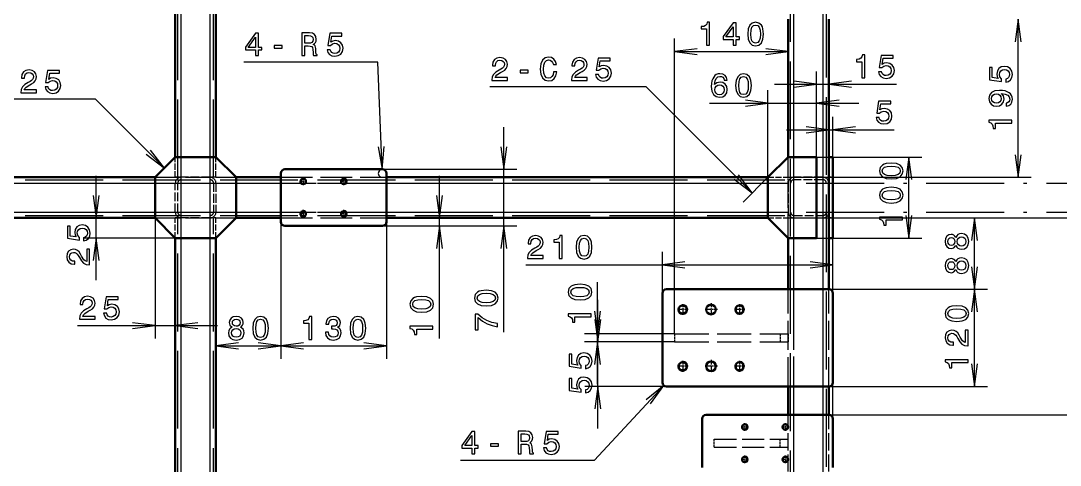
# Model space of a CAD drawing. Extents: x 0 to 1189, y 0 to 841.
# Drawn here: x 630 to 790.1, y 530.1 to 598.6 of the extents above; entities that cross this region are included whole.
import ezdxf

# ---------------------------------------------------------------- set-up
doc = ezdxf.new("R2010")
doc.units = 0
doc.linetypes.add('DASHDOT', pattern=[18.5, 12, -3, 0.5, -3])
doc.linetypes.add('DASHED', pattern=[15, 12, -3])

msp = doc.modelspace()

# ---------------------------------------------------------------- linework, layer by layer
at = {"color": 7, "linetype": 'DASHDOT', "lineweight": 25}
for p, q in [((753.54, 413.09), (753.54, 729.59)), ((749.04, 419.54), (749.04, 723.14)), ((654.67, 562.22), (654.67, 709.22)), ((659.17, 562.22), (659.17, 709.22)), ((654.67, 433.47), (654.67, 580.47)), ((659.17, 433.47), (659.17, 580.47)), ((140.42, 573.59), (803.42, 573.59)), ((140.42, 569.09), (803.42, 569.09))]:
    msp.add_line(p, q, dxfattribs=at)
at = {"color": 7, "linetype": 'DASHED', "lineweight": 25}
for p, q in [((754.04, 439.84), (754.04, 702.84)), ((753.54, 440.34), (753.54, 702.34)), ((753.54, 440.34), (753.54, 702.34)), ((753.54, 440.34), (753.54, 702.34)), ((654.17, 574.47), (654.17, 696.97)), ((654.67, 574.47), (654.67, 696.97)), ((654.67, 574.47), (654.67, 696.97)), ((654.67, 574.47), (654.67, 696.97)), ((659.17, 574.47), (659.17, 696.97)), ((659.17, 574.47), (659.17, 696.97)), ((659.17, 574.47), (659.17, 696.97)), ((659.67, 574.47), (659.67, 696.97)), ((748.54, 445.34), (748.54, 697.34)), ((749.04, 444.84), (749.04, 697.84)), ((749.04, 444.84), (749.04, 697.84)), ((749.04, 444.84), (749.04, 697.84)), ((195.67, 574.09), (748.17, 574.09)), ((195.67, 573.59), (748.17, 573.59)), ((195.67, 573.59), (748.17, 573.59)), ((195.67, 573.59), (748.17, 573.59)), ((195.67, 569.09), (748.17, 569.09)), ((195.67, 569.09), (748.17, 569.09)), ((195.67, 569.09), (748.17, 569.09)), ((195.67, 568.59), (748.17, 568.59)), ((654.17, 445.72), (654.17, 568.22)), ((654.67, 445.72), (654.67, 568.22)), ((654.67, 445.72), (654.67, 568.22)), ((654.67, 445.72), (654.67, 568.22)), ((659.17, 445.72), (659.17, 568.22)), ((659.17, 445.72), (659.17, 568.22)), ((659.17, 445.72), (659.17, 568.22)), ((659.67, 445.72), (659.67, 568.22))]:
    msp.add_line(p, q, dxfattribs=at)
at = {"color": 7, "lineweight": 50}
for p, q in [((653.79, 577.59), (653.79, 641.97)), ((660.04, 577.59), (660.04, 641.97)), ((748.17, 577.59), (748.17, 598.84)), ((754.42, 557.22), (754.42, 598.84)), ((653.79, 577.59), (650.67, 574.47)), ((660.04, 577.59), (653.79, 577.59)), ((663.17, 574.47), (660.04, 577.59)), ((748.17, 577.59), (745.04, 574.47)), ((752.54, 577.59), (748.17, 577.59)), ((752.54, 565.09), (752.54, 577.59)), ((755.04, 577.59), (754.42, 577.59)), ((754.42, 565.09), (754.42, 577.59)), ((755.04, 565.09), (755.04, 577.59)), ((670.04, 575.09), (670.04, 567.59)), ((685.67, 575.72), (670.67, 575.72)), ((686.29, 567.59), (686.29, 575.09)), ((563.79, 574.47), (650.67, 574.47)), ((650.67, 574.47), (650.67, 568.22)), ((663.17, 574.47), (670.04, 574.47)), ((663.17, 568.22), (663.17, 574.47)), ((686.29, 574.47), (745.04, 574.47)), ((745.04, 574.47), (745.04, 568.22)), ((563.79, 568.22), (650.67, 568.22)), ((650.67, 568.22), (653.79, 565.09)), ((663.17, 568.22), (660.04, 565.09)), ((663.17, 568.22), (670.04, 568.22)), ((670.67, 566.97), (685.67, 566.97)), ((686.29, 568.22), (745.04, 568.22)), ((745.04, 568.22), (748.17, 565.09)), ((653.79, 466.6), (653.79, 565.09)), ((653.79, 565.09), (660.04, 565.09)), ((660.04, 467.22), (660.04, 565.09)), ((748.17, 557.22), (748.17, 565.09)), ((748.17, 565.09), (752.54, 565.09)), ((755.04, 565.09), (754.42, 565.09)), ((754.42, 557.22), (729.42, 557.22)), ((728.79, 556.59), (728.79, 542.84)), ((755.04, 542.84), (755.04, 556.59)), ((729.42, 542.22), (754.42, 542.22)), ((748.17, 537.84), (748.17, 542.22)), ((754.42, 537.84), (754.42, 542.22)), ((735.54, 537.84), (754.42, 537.84)), ((734.92, 537.22), (734.92, 529.72)), ((755.04, 529.72), (755.04, 537.22))]:
    msp.add_line(p, q, dxfattribs=at)
at = {"color": 7, "lineweight": 25}
for p, q in [((654.67, 577.59), (654.67, 641.97)), ((659.17, 577.59), (659.17, 641.97)), ((749.04, 577.59), (749.04, 598.84)), ((753.54, 557.22), (753.54, 598.84)), ((783.59, 574.47), (783.59, 598.84)), ((730.67, 550.34), (730.67, 595.85)), ((730.67, 593.85), (748.17, 593.85)), ((684.95, 592.24), (664.35, 592.24)), ((685.64, 575.72), (684.95, 592.24)), ((752.54, 577.59), (752.54, 590.81)), ((726.27, 588.41), (702.24, 588.41)), ((742.63, 572.06), (726.27, 588.41)), ((745.04, 574.47), (745.04, 587.91)), ((746.04, 588.81), (764.85, 588.81)), ((752.54, 577.59), (752.54, 587.91)), ((641.49, 586.51), (617.46, 586.51)), ((652.1, 575.9), (641.49, 586.51)), ((736.04, 585.91), (759.04, 585.91)), ((755.04, 537.22), (755.04, 583.79)), ((704.38, 550.61), (704.38, 582.22)), ((747.92, 581.79), (764.47, 581.79)), ((752.54, 577.59), (768.75, 577.59)), ((766.75, 565.09), (766.75, 577.59)), ((641.58, 558.59), (641.58, 574.72)), ((685.67, 575.72), (706.38, 575.72)), ((694.45, 549.64), (694.45, 574.72)), ((563.79, 573.59), (650.67, 573.59)), ((663.17, 573.59), (670.04, 573.59)), ((673.15, 573.59), (673.81, 573.59)), ((679.4, 573.59), (680.06, 573.59)), ((686.29, 573.59), (745.04, 573.59)), ((745.04, 574.47), (741.22, 570.64)), ((748.17, 574.47), (785.59, 574.47)), ((563.79, 569.09), (650.67, 569.09)), ((663.17, 569.09), (670.04, 569.09)), ((673.15, 569.09), (673.81, 569.09)), ((679.4, 569.09), (680.06, 569.09)), ((686.29, 569.09), (745.04, 569.09)), ((650.67, 568.22), (650.67, 549.6)), ((670.04, 567.59), (670.04, 546.48)), ((670.04, 567.59), (670.04, 546.48)), ((685.67, 566.97), (696.45, 566.97)), ((685.67, 566.97), (706.38, 566.97)), ((686.29, 567.59), (686.29, 546.48)), ((748.17, 568.22), (797.8, 568.22)), ((748.17, 568.22), (778.86, 568.22)), ((776.86, 557.22), (776.86, 568.22)), ((653.79, 565.09), (639.58, 565.09)), ((654.67, 467.22), (654.67, 565.09)), ((659.17, 467.22), (659.17, 565.09)), ((749.04, 557.22), (749.04, 565.09)), ((752.54, 565.09), (768.75, 565.09)), ((728.79, 556.59), (728.79, 562.97)), ((755.04, 556.59), (755.04, 562.97)), ((707.74, 560.97), (755.04, 560.97)), ((718.82, 542.59), (718.82, 558.3)), ((754.42, 557.22), (778.86, 557.22)), ((754.42, 557.22), (778.86, 557.22)), ((776.86, 542.22), (776.86, 557.22)), ((718.85, 535.72), (718.85, 555.59)), ((638.75, 551.6), (660.29, 551.6)), ((730.67, 550.34), (716.82, 550.34)), ((730.67, 549.09), (716.82, 549.09)), ((730.67, 549.09), (716.85, 549.09)), ((660.04, 548.48), (670.04, 548.48)), ((670.04, 548.48), (686.29, 548.48)), ((729.42, 542.22), (716.85, 542.22)), ((728.99, 542.39), (718.27, 530.83)), ((749.04, 537.84), (749.04, 542.22)), ((753.54, 537.84), (753.54, 542.22)), ((754.42, 542.22), (778.86, 542.22)), ((754.42, 537.84), (797.8, 537.84)), ((754.42, 537.84), (797.8, 537.84)), ((718.27, 530.83), (697.68, 530.83))]:
    msp.add_line(p, q, dxfattribs=at)
at = {"color": 7, "linetype": 'DASHED', "lineweight": 25, "ltscale": 0.078125}
for p, q in [((653.79, 574.47), (653.79, 577.59)), ((654.67, 574.47), (654.67, 577.59)), ((659.17, 574.47), (659.17, 577.59)), ((660.04, 574.47), (660.04, 577.59)), ((745.04, 574.47), (748.17, 574.47)), ((745.04, 573.59), (748.17, 573.59)), ((745.04, 569.09), (748.17, 569.09)), ((653.79, 565.09), (653.79, 568.22)), ((654.67, 565.09), (654.67, 568.22)), ((659.17, 565.09), (659.17, 568.22)), ((660.04, 565.09), (660.04, 568.22)), ((745.04, 568.22), (748.17, 568.22))]:
    msp.add_line(p, q, dxfattribs=at)
at = {"color": 7, "linetype": 'DASHED', "lineweight": 25, "ltscale": 0.3125}
for p, q in [((748.17, 565.09), (748.17, 577.59)), ((749.04, 565.09), (749.04, 577.59)), ((650.67, 574.47), (663.17, 574.47)), ((650.67, 573.59), (663.17, 573.59)), ((650.67, 569.09), (663.17, 569.09)), ((650.67, 568.22), (663.17, 568.22))]:
    msp.add_line(p, q, dxfattribs=at)
at = {"color": 7, "linetype": 'DASHED', "lineweight": 25, "ltscale": 0.021875}
for p, q in [((654.67, 574.47), (653.79, 574.47)), ((660.04, 574.47), (659.17, 574.47)), ((748.17, 573.59), (748.17, 574.47)), ((748.17, 568.22), (748.17, 569.09)), ((654.67, 568.22), (653.79, 568.22)), ((660.04, 568.22), (659.17, 568.22))]:
    msp.add_line(p, q, dxfattribs=at)
at = {"color": 7, "linetype": 'DASHED', "lineweight": 25, "ltscale": 0.1125}
for p, q in [((653.79, 569.09), (653.79, 573.59)), ((654.17, 569.09), (654.17, 573.59)), ((659.17, 574.47), (654.67, 574.47)), ((659.67, 573.59), (659.67, 569.09)), ((660.04, 573.59), (660.04, 569.09)), ((748.17, 573.59), (748.17, 569.09)), ((753.54, 574.47), (749.04, 574.47)), ((753.54, 574.09), (749.04, 574.09)), ((749.04, 568.59), (753.54, 568.59)), ((659.17, 568.22), (654.67, 568.22)), ((749.04, 568.22), (753.54, 568.22))]:
    msp.add_line(p, q, dxfattribs=at)
at = {"color": 7, "linetype": 'DASHED', "lineweight": 25, "ltscale": 0.40625}
for p, q in [((670.04, 574.47), (686.29, 574.47)), ((670.04, 568.22), (686.29, 568.22))]:
    msp.add_line(p, q, dxfattribs=at)
at = {"color": 7, "linetype": 'DASHED', "lineweight": 25, "ltscale": 0.077643}
for p, q in [((670.04, 573.59), (673.15, 573.59)), ((670.04, 569.09), (673.15, 569.09))]:
    msp.add_line(p, q, dxfattribs=at)
at = {"color": 7, "linetype": 'DASHDOT', "lineweight": 25, "ltscale": 0.027005}
for p, q in [((674.02, 573.84), (672.94, 573.84)), ((680.27, 573.84), (679.19, 573.84)), ((674.02, 568.84), (672.94, 568.84)), ((680.27, 568.84), (679.19, 568.84)), ((742.02, 535.97), (740.94, 535.97)), ((748.27, 535.97), (747.19, 535.97)), ((742.02, 530.97), (740.94, 530.97)), ((748.27, 530.97), (747.19, 530.97))]:
    msp.add_line(p, q, dxfattribs=at)
at = {"color": 7, "linetype": 'DASHDOT', "lineweight": 25, "ltscale": 0.027002}
for p, q in [((673.48, 574.38), (673.48, 573.3)), ((679.73, 574.38), (679.73, 573.3)), ((673.48, 569.38), (673.48, 568.3)), ((679.73, 569.38), (679.73, 568.3))]:
    msp.add_line(p, q, dxfattribs=at)
at = {"color": 7, "linetype": 'DASHED', "lineweight": 25, "ltscale": 0.139661}
for p, q in [((673.81, 573.59), (679.4, 573.59)), ((673.81, 569.09), (679.4, 569.09))]:
    msp.add_line(p, q, dxfattribs=at)
at = {"color": 7, "linetype": 'DASHED', "lineweight": 25, "ltscale": 0.155768}
for p, q in [((680.06, 573.59), (686.29, 573.59)), ((680.06, 569.09), (686.29, 569.09))]:
    msp.add_line(p, q, dxfattribs=at)
at = {"color": 7, "linetype": 'DASHED', "lineweight": 25, "ltscale": 0.015625}
for p, q in [((755.04, 574.47), (754.42, 574.47)), ((755.04, 574.47), (754.42, 574.47)), ((755.04, 568.22), (754.42, 568.22)), ((755.04, 568.22), (754.42, 568.22))]:
    msp.add_line(p, q, dxfattribs=at)
at = {"color": 7, "linetype": 'DASHED', "lineweight": 25, "ltscale": 0.375}
for p, q in [((748.17, 542.22), (748.17, 557.22)), ((749.04, 542.22), (749.04, 557.22)), ((753.54, 542.22), (753.54, 557.22)), ((754.42, 542.22), (754.42, 557.22))]:
    msp.add_line(p, q, dxfattribs=at)
at = {"color": 7, "linetype": 'DASHDOT', "lineweight": 25, "ltscale": 0.041055}
for p, q in [((732.74, 554.09), (731.1, 554.09)), ((731.92, 554.92), (731.92, 553.27)), ((741.49, 554.09), (739.85, 554.09)), ((740.67, 554.92), (740.67, 553.27)), ((731.92, 546.17), (731.92, 544.52)), ((740.67, 546.17), (740.67, 544.52)), ((732.74, 545.34), (731.1, 545.34)), ((741.49, 545.34), (739.85, 545.34))]:
    msp.add_line(p, q, dxfattribs=at)
at = {"color": 7, "linetype": 'DASHDOT', "lineweight": 25, "ltscale": 0.048752}
for p, q in [((737.27, 554.09), (735.32, 554.09)), ((737.27, 545.34), (735.32, 545.34))]:
    msp.add_line(p, q, dxfattribs=at)
at = {"color": 7, "linetype": 'DASHDOT', "lineweight": 25, "ltscale": 0.04875}
for p, q in [((736.29, 555.07), (736.29, 553.12)), ((736.29, 546.32), (736.29, 544.37))]:
    msp.add_line(p, q, dxfattribs=at)
at = {"color": 7, "linetype": 'DASHED', "lineweight": 25, "ltscale": 0.03125}
for p, q in [((730.67, 550.34), (730.67, 549.09)), ((746.92, 550.34), (746.92, 549.09)), ((748.17, 550.34), (748.17, 549.09)), ((736.79, 532.84), (736.79, 534.09)), ((746.92, 532.84), (746.92, 534.09)), ((748.17, 532.84), (748.17, 534.09))]:
    msp.add_line(p, q, dxfattribs=at)
at = {"color": 7, "linetype": 'DASHED', "lineweight": 25, "ltscale": 0.4375}
for p, q in [((730.67, 550.34), (748.17, 550.34)), ((730.67, 549.09), (748.17, 549.09))]:
    msp.add_line(p, q, dxfattribs=at)
at = {"color": 7, "linetype": 'DASHED', "lineweight": 25, "ltscale": 0.21875}
for p, q in [((748.17, 529.09), (748.17, 537.84)), ((749.04, 529.09), (749.04, 537.84)), ((753.54, 529.09), (753.54, 537.84)), ((754.42, 529.09), (754.42, 537.84))]:
    msp.add_line(p, q, dxfattribs=at)
at = {"color": 7, "linetype": 'DASHDOT', "lineweight": 25, "ltscale": 0.027003}
for p, q in [((741.48, 536.51), (741.48, 535.43)), ((747.73, 536.51), (747.73, 535.43)), ((741.48, 531.51), (741.48, 530.43)), ((747.73, 531.51), (747.73, 530.43))]:
    msp.add_line(p, q, dxfattribs=at)
at = {"color": 7, "linetype": 'DASHED', "lineweight": 25, "ltscale": 0.284375}
for p, q in [((736.79, 534.09), (748.17, 534.09)), ((736.79, 532.84), (748.17, 532.84))]:
    msp.add_line(p, q, dxfattribs=at)
at = {"color": 7, "lineweight": 25}
for points in [[(784.05, 595.37), (783.59, 598.84), (783.13, 595.37)], [(734.14, 594.3), (730.67, 593.85), (734.14, 593.39)], [(744.7, 593.39), (748.17, 593.85), (744.7, 594.3)], [(749.07, 588.36), (752.54, 588.81), (749.07, 589.27)], [(757.89, 589.27), (754.42, 588.81), (757.89, 588.36)], [(741.57, 585.46), (745.04, 585.91), (741.57, 586.37)], [(756.01, 586.37), (752.54, 585.91), (756.01, 585.46)], [(750.95, 581.33), (754.42, 581.79), (750.95, 582.24)], [(758.51, 582.24), (755.04, 581.79), (758.51, 581.33)], [(649.32, 578.03), (652.1, 575.9), (649.97, 578.68)], [(685.04, 579.17), (685.64, 575.72), (685.95, 579.21)], [(703.92, 579.19), (704.38, 575.72), (704.84, 579.19)], [(783.13, 577.94), (783.59, 574.47), (784.05, 577.94)], [(767.2, 574.12), (766.75, 577.59), (766.29, 574.12)], [(739.85, 574.19), (742.63, 572.06), (740.5, 574.83)], [(641.12, 571.69), (641.58, 568.22), (642.04, 571.69)], [(693.99, 571.69), (694.45, 568.22), (694.91, 571.69)], [(766.29, 568.56), (766.75, 565.09), (767.2, 568.56)], [(694.91, 563.5), (694.45, 566.97), (693.99, 563.5)], [(704.84, 563.5), (704.38, 566.97), (703.92, 563.5)], [(777.32, 564.75), (776.86, 568.22), (776.4, 564.75)], [(642.04, 561.62), (641.58, 565.09), (641.12, 561.62)], [(732.26, 561.43), (728.79, 560.97), (732.26, 560.52)], [(751.57, 560.52), (755.04, 560.97), (751.57, 561.43)], [(776.4, 560.69), (776.86, 557.22), (777.32, 560.69)], [(777.32, 553.75), (776.86, 557.22), (776.4, 553.75)], [(718.36, 553.81), (718.82, 550.34), (719.27, 553.81)], [(718.4, 552.56), (718.85, 549.09), (719.31, 552.56)], [(647.2, 551.14), (650.67, 551.6), (647.2, 552.05)], [(657.26, 552.05), (653.79, 551.6), (657.26, 551.14)], [(719.27, 545.62), (718.82, 549.09), (718.36, 545.62)], [(663.51, 548.94), (660.04, 548.48), (663.51, 548.03)], [(666.57, 548.03), (670.04, 548.48), (666.57, 548.94)], [(673.51, 548.94), (670.04, 548.48), (673.51, 548.03)], [(682.82, 548.03), (686.29, 548.48), (682.82, 548.94)], [(776.4, 545.69), (776.86, 542.22), (777.32, 545.69)], [(719.31, 538.75), (718.85, 542.22), (718.4, 538.75)], [(726.97, 539.53), (728.99, 542.39), (726.3, 540.15)]]:
    msp.add_lwpolyline(points, dxfattribs=at)
for points in [[(735.59, 594.85), (736.05, 594.85), (736.05, 598.37), (735.71, 598.37), (735.62, 598.06), (735.44, 597.86), (735.16, 597.74), (734.77, 597.7), (734.77, 597.34), (735.59, 597.34)], [(739.7, 594.85), (740.15, 594.85), (740.15, 595.71), (740.65, 595.71), (740.65, 596.12), (740.15, 596.12), (740.15, 598.27), (739.69, 598.27), (738.16, 596.16), (738.16, 595.71), (739.7, 595.71)], [(738.58, 596.12), (739.7, 597.69), (739.7, 596.12)], [(741.94, 596.56), (742.01, 595.76), (742.25, 595.2), (742.63, 594.86), (743.15, 594.75), (743.67, 594.86), (744.05, 595.2), (744.28, 595.76), (744.36, 596.56), (744.28, 597.34), (744.19, 597.66), (744.05, 597.91), (743.67, 598.26), (743.15, 598.37), (742.63, 598.26), (742.25, 597.91), (742.01, 597.34)], [(742.42, 596.56), (742.46, 597.17), (742.59, 597.61), (742.82, 597.86), (743.15, 597.95), (743.49, 597.86), (743.71, 597.61), (743.84, 597.17), (743.88, 596.56), (743.84, 595.94), (743.71, 595.5), (743.49, 595.24), (743.15, 595.16), (742.82, 595.24), (742.59, 595.5), (742.46, 595.94)], [(666.15, 593.24), (666.6, 593.24), (666.6, 594.11), (667.1, 594.11), (667.1, 594.51), (666.6, 594.51), (666.6, 596.67), (666.14, 596.67), (664.61, 594.55), (664.61, 594.11), (666.15, 594.11)], [(665.03, 594.51), (666.15, 596.08), (666.15, 594.51)], [(673.27, 593.24), (673.74, 593.24), (673.74, 594.72), (674.22, 594.72), (674.57, 594.7), (674.79, 594.63), (674.91, 594.47), (674.96, 594.17), (674.99, 593.72), (675.02, 593.42), (675.08, 593.24), (675.61, 593.24), (675.61, 593.34), (675.49, 593.48), (675.45, 593.74), (675.42, 594.31), (675.33, 594.72), (675.21, 594.86), (675.03, 594.95), (675.23, 595.08), (675.38, 595.25), (675.47, 595.48), (675.5, 595.74), (675.43, 596.17), (675.22, 596.48), (674.89, 596.68), (674.44, 596.74), (673.27, 596.74)], [(674.31, 596.31), (674.61, 596.28), (674.83, 596.19), (674.97, 596.01), (675.01, 595.73), (674.96, 595.44), (674.83, 595.26), (674.59, 595.17), (674.28, 595.15), (673.74, 595.15), (673.74, 596.31)], [(677.18, 594.15), (677.29, 593.74), (677.53, 593.42), (677.9, 593.22), (678.36, 593.14), (678.87, 593.23), (679.27, 593.48), (679.52, 593.87), (679.62, 594.38), (679.53, 594.85), (679.29, 595.21), (678.91, 595.45), (678.42, 595.54), (678.04, 595.48), (677.75, 595.31), (677.89, 596.25), (679.43, 596.25), (679.43, 596.67), (677.56, 596.67), (677.28, 594.81), (677.68, 594.81), (677.97, 595.05), (678.35, 595.13), (678.67, 595.08), (678.92, 594.92), (679.07, 594.67), (679.13, 594.35), (679.07, 594.03), (678.91, 593.79), (678.66, 593.63), (678.35, 593.57), (678.08, 593.61), (677.87, 593.73), (677.72, 593.91), (677.65, 594.15)], [(669, 594.4), (670.22, 594.4), (670.22, 594.8), (669, 594.8)], [(702.53, 589.41), (704.94, 589.41), (704.94, 589.85), (703.04, 589.85), (703.14, 590.08), (703.32, 590.28), (703.88, 590.64), (704.18, 590.79), (704.51, 591.01), (704.75, 591.26), (704.89, 591.56), (704.94, 591.9), (704.85, 592.32), (704.62, 592.65), (704.25, 592.86), (703.78, 592.94), (703.3, 592.85), (702.93, 592.62), (702.69, 592.24), (702.61, 591.74), (702.61, 591.67), (703.07, 591.67), (703.07, 591.71), (703.12, 592.05), (703.25, 592.3), (703.47, 592.47), (703.76, 592.52), (704.05, 592.47), (704.27, 592.34), (704.41, 592.15), (704.46, 591.9), (704.42, 591.67), (704.33, 591.47), (704.17, 591.3), (703.94, 591.15), (703.65, 590.99), (703.15, 590.67), (702.8, 590.34), (702.6, 589.94), (702.53, 589.43)], [(712.05, 590.72), (711.95, 590.29), (711.78, 589.99), (711.55, 589.8), (711.28, 589.74), (710.95, 589.83), (710.7, 590.1), (710.52, 590.55), (710.47, 591.16), (710.52, 591.77), (710.69, 592.22), (710.95, 592.5), (711.28, 592.59), (711.52, 592.54), (711.73, 592.4), (711.89, 592.17), (712, 591.86), (712.48, 591.86), (712.33, 592.34), (712.07, 592.7), (711.71, 592.93), (711.28, 593.01), (710.75, 592.88), (710.34, 592.53), (710.07, 591.95), (709.98, 591.16), (710.07, 590.38), (710.34, 589.8), (710.75, 589.44), (711.28, 589.32), (711.75, 589.41), (712.13, 589.68), (712.39, 590.12), (712.54, 590.72)], [(714.79, 589.41), (717.2, 589.41), (717.2, 589.85), (715.29, 589.85), (715.4, 590.08), (715.58, 590.28), (716.14, 590.64), (716.44, 590.79), (716.77, 591.01), (717.01, 591.26), (717.15, 591.56), (717.2, 591.9), (717.11, 592.32), (716.87, 592.65), (716.51, 592.86), (716.04, 592.94), (715.56, 592.85), (715.19, 592.62), (714.95, 592.24), (714.87, 591.74), (714.87, 591.67), (715.33, 591.67), (715.33, 591.71), (715.38, 592.05), (715.51, 592.3), (715.73, 592.47), (716.02, 592.52), (716.31, 592.47), (716.53, 592.34), (716.67, 592.15), (716.72, 591.9), (716.68, 591.67), (716.59, 591.47), (716.42, 591.3), (716.2, 591.15), (715.9, 590.99), (715.41, 590.67), (715.06, 590.34), (714.86, 589.94), (714.79, 589.43)], [(718.51, 590.33), (718.62, 589.91), (718.86, 589.59), (719.23, 589.39), (719.69, 589.31), (720.2, 589.4), (720.6, 589.65), (720.85, 590.04), (720.95, 590.55), (720.86, 591.02), (720.62, 591.39), (720.24, 591.62), (719.75, 591.71), (719.37, 591.65), (719.08, 591.48), (719.22, 592.42), (720.76, 592.42), (720.76, 592.84), (718.88, 592.84), (718.61, 590.98), (719.01, 590.98), (719.3, 591.22), (719.68, 591.31), (720, 591.25), (720.25, 591.09), (720.4, 590.84), (720.46, 590.52), (720.4, 590.21), (720.24, 589.96), (719.99, 589.8), (719.68, 589.75), (719.41, 589.78), (719.2, 589.9), (719.05, 590.08), (718.98, 590.33)], [(759.5, 589.81), (759.96, 589.81), (759.96, 593.34), (759.62, 593.34), (759.53, 593.03), (759.34, 592.82), (759.07, 592.7), (758.68, 592.66), (758.68, 592.3), (759.5, 592.3)], [(762.08, 590.73), (762.19, 590.31), (762.44, 589.99), (762.8, 589.79), (763.26, 589.71), (763.77, 589.8), (764.17, 590.05), (764.42, 590.44), (764.52, 590.95), (764.43, 591.42), (764.19, 591.78), (763.81, 592.02), (763.32, 592.11), (762.94, 592.05), (762.65, 591.88), (762.79, 592.82), (764.33, 592.82), (764.33, 593.24), (762.46, 593.24), (762.18, 591.38), (762.58, 591.38), (762.87, 591.62), (763.25, 591.7), (763.57, 591.65), (763.82, 591.49), (763.97, 591.24), (764.03, 590.92), (763.97, 590.6), (763.81, 590.36), (763.57, 590.2), (763.25, 590.15), (762.98, 590.18), (762.77, 590.3), (762.62, 590.48), (762.55, 590.73)], [(630.01, 587.51), (632.41, 587.51), (632.41, 587.94), (630.51, 587.94), (630.62, 588.18), (630.8, 588.37), (631.36, 588.73), (631.66, 588.88), (631.99, 589.1), (632.23, 589.35), (632.36, 589.65), (632.41, 589.99), (632.33, 590.41), (632.09, 590.74), (631.73, 590.96), (631.26, 591.03), (630.77, 590.95), (630.41, 590.71), (630.17, 590.33), (630.09, 589.83), (630.09, 589.76), (630.55, 589.76), (630.55, 589.8), (630.59, 590.14), (630.73, 590.4), (630.95, 590.56), (631.23, 590.61), (631.53, 590.56), (631.74, 590.44), (631.88, 590.24), (631.93, 589.99), (631.9, 589.76), (631.8, 589.56), (631.64, 589.39), (631.42, 589.24), (631.12, 589.08), (630.63, 588.77), (630.28, 588.43), (630.07, 588.03), (630.01, 587.52)], [(633.72, 588.42), (633.83, 588.01), (634.08, 587.68), (634.44, 587.48), (634.91, 587.41), (635.42, 587.5), (635.82, 587.74), (636.07, 588.14), (636.16, 588.64), (636.08, 589.11), (635.84, 589.48), (635.46, 589.72), (634.97, 589.8), (634.59, 589.74), (634.3, 589.57), (634.44, 590.52), (635.97, 590.52), (635.97, 590.93), (634.1, 590.93), (633.82, 589.07), (634.23, 589.07), (634.52, 589.31), (634.89, 589.4), (635.22, 589.34), (635.46, 589.18), (635.62, 588.93), (635.67, 588.62), (635.62, 588.3), (635.46, 588.05), (635.21, 587.89), (634.89, 587.84), (634.63, 587.87), (634.42, 587.99), (634.27, 588.17), (634.19, 588.42)], [(706.89, 590.57), (708.11, 590.57), (708.11, 590.97), (706.89, 590.97)], [(781.68, 589.14), (782.09, 589.25), (782.41, 589.5), (782.61, 589.86), (782.69, 590.33), (782.6, 590.84), (782.35, 591.24), (781.96, 591.49), (781.45, 591.58), (780.98, 591.5), (780.62, 591.26), (780.38, 590.88), (780.29, 590.39), (780.35, 590.01), (780.52, 589.72), (779.58, 589.86), (779.58, 591.39), (779.16, 591.39), (779.16, 589.52), (781.02, 589.24), (781.02, 589.65), (780.78, 589.94), (780.7, 590.31), (780.75, 590.63), (780.91, 590.88), (781.16, 591.04), (781.48, 591.09), (781.8, 591.04), (782.04, 590.88), (782.2, 590.63), (782.26, 590.31), (782.22, 590.04), (782.1, 589.84), (781.92, 589.69), (781.68, 589.61)], [(738.76, 589.47), (738.67, 589.88), (738.45, 590.18), (738.1, 590.37), (737.66, 590.44), (737.36, 590.4), (737.1, 590.31), (736.88, 590.15), (736.69, 589.93), (736.54, 589.65), (736.42, 589.32), (736.35, 588.92), (736.33, 588.47), (736.41, 587.75), (736.66, 587.23), (737.06, 586.92), (737.6, 586.81), (738.09, 586.9), (738.47, 587.14), (738.71, 587.52), (738.79, 587.99), (738.71, 588.47), (738.48, 588.84), (738.12, 589.07), (737.67, 589.15), (737.2, 589.05), (736.84, 588.76), (736.91, 589.32), (737.07, 589.71), (737.32, 589.95), (737.66, 590.03), (737.92, 589.99), (738.11, 589.89), (738.23, 589.71), (738.3, 589.47)], [(740.07, 588.62), (740.15, 587.83), (740.39, 587.27), (740.77, 586.92), (741.29, 586.81), (741.81, 586.92), (742.19, 587.27), (742.42, 587.83), (742.5, 588.62), (742.42, 589.41), (742.32, 589.72), (742.19, 589.98), (741.81, 590.32), (741.29, 590.44), (740.77, 590.32), (740.39, 589.98), (740.15, 589.41)], [(740.56, 588.62), (740.6, 589.23), (740.73, 589.67), (740.95, 589.93), (741.29, 590.02), (741.62, 589.93), (741.85, 589.67), (741.98, 589.23), (742.02, 588.62), (741.98, 588.01), (741.85, 587.57), (741.62, 587.31), (741.29, 587.23), (740.95, 587.31), (740.73, 587.57), (740.6, 588.01)], [(738.31, 587.98), (738.25, 587.67), (738.11, 587.42), (737.88, 587.26), (737.6, 587.21), (737.3, 587.26), (737.07, 587.42), (736.93, 587.66), (736.88, 587.98), (736.93, 588.29), (737.07, 588.53), (737.31, 588.68), (737.62, 588.74), (737.89, 588.68), (738.11, 588.53), (738.25, 588.3)], [(781.72, 585.45), (782.12, 585.52), (782.43, 585.74), (782.62, 586.08), (782.69, 586.54), (782.65, 586.83), (782.56, 587.1), (782.41, 587.33), (782.18, 587.52), (781.91, 587.67), (781.56, 587.78), (781.17, 587.85), (780.72, 587.87), (780.01, 587.79), (779.49, 587.54), (779.17, 587.15), (779.06, 586.61), (779.15, 586.11), (779.4, 585.74), (779.77, 585.5), (780.24, 585.42), (780.72, 585.5), (781.09, 585.73), (781.32, 586.09), (781.4, 586.54), (781.3, 587.01), (781.01, 587.37), (781.57, 587.29), (781.97, 587.13), (782.21, 586.88), (782.28, 586.54), (782.25, 586.28), (782.13, 586.09), (781.96, 585.96), (781.72, 585.91)], [(761.71, 583.7), (761.82, 583.29), (762.06, 582.96), (762.43, 582.76), (762.89, 582.69), (763.4, 582.78), (763.8, 583.02), (764.05, 583.42), (764.15, 583.92), (764.06, 584.39), (763.82, 584.76), (763.44, 585), (762.95, 585.08), (762.57, 585.02), (762.28, 584.85), (762.42, 585.8), (763.95, 585.8), (763.95, 586.21), (762.08, 586.21), (761.81, 584.36), (762.21, 584.36), (762.5, 584.59), (762.88, 584.68), (763.2, 584.62), (763.45, 584.46), (763.6, 584.21), (763.66, 583.9), (763.6, 583.58), (763.44, 583.33), (763.19, 583.18), (762.88, 583.12), (762.61, 583.15), (762.4, 583.27), (762.25, 583.45), (762.17, 583.7)], [(780.23, 585.91), (779.92, 585.96), (779.67, 586.1), (779.52, 586.32), (779.46, 586.61), (779.52, 586.9), (779.67, 587.13), (779.92, 587.27), (780.23, 587.33), (780.55, 587.27), (780.78, 587.13), (780.93, 586.9), (780.98, 586.59), (780.93, 586.31), (780.78, 586.1), (780.55, 585.96)], [(782.59, 582.83), (782.59, 583.29), (779.06, 583.29), (779.06, 582.95), (779.37, 582.86), (779.58, 582.67), (779.7, 582.4), (779.74, 582.01), (780.1, 582.01), (780.1, 582.83)], [(764.04, 574.24), (764.83, 574.31), (765.39, 574.55), (765.74, 574.93), (765.85, 575.45), (765.74, 575.97), (765.39, 576.35), (764.83, 576.58), (764.04, 576.66), (763.25, 576.58), (762.94, 576.49), (762.68, 576.35), (762.34, 575.97), (762.22, 575.45), (762.34, 574.93), (762.69, 574.55), (763.25, 574.31)], [(764.04, 574.72), (763.43, 574.76), (762.99, 574.89), (762.73, 575.12), (762.64, 575.45), (762.73, 575.79), (762.99, 576.01), (763.43, 576.14), (764.04, 576.18), (764.65, 576.14), (765.09, 576.01), (765.35, 575.79), (765.43, 575.45), (765.35, 575.12), (765.09, 574.89), (764.65, 574.76)], [(764.04, 570.5), (764.83, 570.58), (765.39, 570.82), (765.74, 571.19), (765.85, 571.72), (765.74, 572.24), (765.39, 572.62), (764.83, 572.85), (764.04, 572.93), (763.25, 572.85), (762.94, 572.75), (762.68, 572.62), (762.34, 572.24), (762.22, 571.72), (762.34, 571.19), (762.69, 570.82), (763.25, 570.58)], [(764.04, 570.99), (763.43, 571.03), (762.99, 571.15), (762.73, 571.38), (762.64, 571.72), (762.73, 572.05), (762.99, 572.28), (763.43, 572.4), (764.04, 572.44), (764.65, 572.4), (765.09, 572.28), (765.35, 572.05), (765.43, 571.72), (765.35, 571.38), (765.09, 571.15), (764.65, 571.03)], [(765.75, 567.89), (765.75, 568.35), (762.22, 568.35), (762.22, 568.01), (762.53, 567.92), (762.74, 567.73), (762.86, 567.46), (762.9, 567.07), (763.26, 567.07), (763.26, 567.89)], [(639.67, 564.69), (640.08, 564.8), (640.4, 565.05), (640.61, 565.41), (640.68, 565.88), (640.59, 566.39), (640.34, 566.78), (639.95, 567.04), (639.45, 567.13), (638.98, 567.05), (638.61, 566.81), (638.37, 566.43), (638.29, 565.94), (638.35, 565.56), (638.51, 565.27), (637.57, 565.41), (637.57, 566.94), (637.16, 566.94), (637.16, 565.07), (639.01, 564.79), (639.01, 565.2), (638.78, 565.49), (638.69, 565.86), (638.74, 566.18), (638.91, 566.43), (639.15, 566.59), (639.47, 566.64), (639.79, 566.59), (640.04, 566.43), (640.19, 566.18), (640.25, 565.86), (640.21, 565.59), (640.1, 565.39), (639.91, 565.24), (639.67, 565.16)], [(708.02, 561.97), (710.43, 561.97), (710.43, 562.41), (708.53, 562.41), (708.63, 562.64), (708.82, 562.84), (709.38, 563.2), (709.67, 563.35), (710.01, 563.57), (710.24, 563.82), (710.38, 564.12), (710.43, 564.45), (710.34, 564.88), (710.11, 565.21), (709.74, 565.42), (709.28, 565.5), (708.79, 565.41), (708.42, 565.18), (708.19, 564.8), (708.11, 564.3), (708.11, 564.23), (708.56, 564.23), (708.56, 564.27), (708.61, 564.61), (708.75, 564.86), (708.96, 565.02), (709.25, 565.08), (709.54, 565.03), (709.76, 564.9), (709.9, 564.71), (709.95, 564.46), (709.92, 564.23), (709.82, 564.03), (709.66, 563.86), (709.44, 563.71), (709.14, 563.55), (708.64, 563.23), (708.3, 562.9), (708.09, 562.5), (708.02, 561.99)], [(712.9, 561.97), (713.36, 561.97), (713.36, 565.5), (713.02, 565.5), (712.93, 565.19), (712.74, 564.98), (712.47, 564.86), (712.08, 564.82), (712.08, 564.46), (712.9, 564.46)], [(715.51, 563.68), (715.59, 562.89), (715.82, 562.33), (716.2, 561.98), (716.73, 561.87), (717.25, 561.98), (717.62, 562.33), (717.86, 562.89), (717.94, 563.68), (717.86, 564.47), (717.76, 564.78), (717.62, 565.04), (717.25, 565.38), (716.73, 565.5), (716.2, 565.38), (715.82, 565.03), (715.59, 564.47)], [(716, 563.68), (716.04, 564.29), (716.16, 564.73), (716.39, 564.99), (716.73, 565.08), (717.06, 564.99), (717.29, 564.73), (717.41, 564.29), (717.45, 563.68), (717.41, 563.07), (717.29, 562.63), (717.06, 562.37), (716.73, 562.29), (716.39, 562.37), (716.16, 562.63), (716.04, 563.07)], [(773.97, 563.96), (774.11, 563.7), (774.31, 563.53), (774.56, 563.42), (774.86, 563.38), (775.3, 563.46), (775.65, 563.69), (775.87, 564.07), (775.96, 564.59), (775.87, 565.1), (775.65, 565.47), (775.3, 565.71), (774.86, 565.79), (774.56, 565.75), (774.31, 565.65), (774.11, 565.46), (773.97, 565.21), (773.85, 565.41), (773.69, 565.56), (773.48, 565.64), (773.24, 565.67), (772.88, 565.59), (772.59, 565.38), (772.4, 565.04), (772.33, 564.59), (772.4, 564.13), (772.59, 563.79), (772.88, 563.57), (773.24, 563.5), (773.48, 563.52), (773.69, 563.61)], [(773.28, 563.98), (773.06, 564.02), (772.88, 564.14), (772.78, 564.33), (772.74, 564.59), (772.78, 564.84), (772.88, 565.03), (773.06, 565.15), (773.28, 565.2), (773.5, 565.15), (773.68, 565.03), (773.8, 564.84), (773.83, 564.59), (773.79, 564.33), (773.68, 564.14), (773.5, 564.02)], [(774.85, 563.87), (774.58, 563.91), (774.38, 564.06), (774.25, 564.28), (774.2, 564.59), (774.25, 564.88), (774.38, 565.11), (774.58, 565.26), (774.85, 565.31), (775.13, 565.26), (775.35, 565.11), (775.49, 564.88), (775.54, 564.59), (775.49, 564.28), (775.35, 564.06), (775.13, 563.91)], [(640.58, 560.98), (640.58, 563.38), (640.15, 563.38), (640.15, 561.48), (639.91, 561.59), (639.71, 561.77), (639.36, 562.33), (639.2, 562.63), (638.99, 562.96), (638.73, 563.2), (638.44, 563.33), (638.1, 563.38), (637.68, 563.3), (637.34, 563.06), (637.13, 562.7), (637.06, 562.23), (637.14, 561.74), (637.38, 561.37), (637.76, 561.14), (638.26, 561.06), (638.33, 561.06), (638.33, 561.52), (638.29, 561.52), (637.94, 561.56), (637.69, 561.7), (637.53, 561.91), (637.47, 562.2), (637.52, 562.49), (637.65, 562.71), (637.85, 562.85), (638.09, 562.9), (638.33, 562.87), (638.52, 562.77), (638.69, 562.61), (638.85, 562.39), (639.01, 562.09), (639.32, 561.6), (639.65, 561.25), (640.06, 561.04), (640.57, 560.98)], [(773.97, 560.23), (774.11, 559.97), (774.31, 559.79), (774.56, 559.68), (774.86, 559.65), (775.3, 559.73), (775.65, 559.96), (775.87, 560.34), (775.96, 560.85), (775.87, 561.36), (775.65, 561.74), (775.3, 561.97), (774.86, 562.06), (774.56, 562.02), (774.31, 561.91), (774.11, 561.73), (773.97, 561.48), (773.85, 561.68), (773.69, 561.82), (773.48, 561.91), (773.24, 561.94), (772.88, 561.85), (772.59, 561.64), (772.4, 561.3), (772.33, 560.85), (772.4, 560.4), (772.59, 560.05), (772.88, 559.84), (773.24, 559.76), (773.48, 559.79), (773.69, 559.87)], [(773.28, 560.24), (773.06, 560.28), (772.88, 560.4), (772.78, 560.59), (772.74, 560.85), (772.78, 561.1), (772.88, 561.3), (773.06, 561.42), (773.28, 561.46), (773.5, 561.42), (773.68, 561.3), (773.8, 561.1), (773.83, 560.85), (773.79, 560.59), (773.68, 560.4), (773.5, 560.28)], [(774.85, 560.13), (774.58, 560.18), (774.38, 560.32), (774.25, 560.55), (774.2, 560.85), (774.25, 561.15), (774.38, 561.38), (774.58, 561.52), (774.85, 561.57), (775.13, 561.52), (775.35, 561.38), (775.49, 561.15), (775.54, 560.85), (775.49, 560.55), (775.35, 560.32), (775.13, 560.18)], [(701.67, 554.65), (702.46, 554.72), (703.03, 554.96), (703.37, 555.34), (703.48, 555.86), (703.37, 556.38), (703.03, 556.76), (702.46, 556.99), (701.67, 557.07), (700.88, 556.99), (700.57, 556.9), (700.31, 556.76), (699.97, 556.38), (699.86, 555.86), (699.97, 555.34), (700.32, 554.96), (700.88, 554.72)], [(716.11, 555.56), (716.9, 555.64), (717.46, 555.88), (717.81, 556.25), (717.92, 556.78), (717.81, 557.3), (717.46, 557.68), (716.9, 557.91), (716.11, 557.99), (715.32, 557.91), (715.01, 557.81), (714.75, 557.68), (714.41, 557.3), (714.29, 556.78), (714.41, 556.25), (714.76, 555.88), (715.32, 555.64)], [(716.11, 556.05), (715.5, 556.09), (715.06, 556.21), (714.8, 556.44), (714.71, 556.78), (714.8, 557.11), (715.06, 557.34), (715.5, 557.46), (716.11, 557.5), (716.72, 557.46), (717.16, 557.34), (717.42, 557.11), (717.5, 556.78), (717.42, 556.44), (717.16, 556.21), (716.72, 556.09)], [(639.03, 552.6), (641.44, 552.6), (641.44, 553.03), (639.54, 553.03), (639.64, 553.27), (639.83, 553.47), (640.39, 553.82), (640.68, 553.97), (641.02, 554.19), (641.25, 554.44), (641.39, 554.74), (641.44, 555.08), (641.35, 555.5), (641.12, 555.84), (640.75, 556.05), (640.28, 556.12), (639.8, 556.04), (639.43, 555.8), (639.2, 555.42), (639.11, 554.92), (639.11, 554.85), (639.57, 554.85), (639.57, 554.89), (639.62, 555.24), (639.76, 555.49), (639.97, 555.65), (640.26, 555.7), (640.55, 555.65), (640.77, 555.53), (640.91, 555.33), (640.96, 555.08), (640.93, 554.85), (640.83, 554.66), (640.67, 554.48), (640.45, 554.33), (640.15, 554.17), (639.65, 553.86), (639.31, 553.53), (639.1, 553.12), (639.03, 552.61)], [(642.75, 553.51), (642.86, 553.1), (643.11, 552.77), (643.47, 552.57), (643.93, 552.5), (644.44, 552.59), (644.84, 552.83), (645.09, 553.23), (645.19, 553.73), (645.1, 554.2), (644.86, 554.57), (644.48, 554.81), (644, 554.89), (643.62, 554.83), (643.32, 554.67), (643.47, 555.61), (645, 555.61), (645, 556.02), (643.13, 556.02), (642.85, 554.17), (643.25, 554.17), (643.55, 554.4), (643.92, 554.49), (644.24, 554.43), (644.49, 554.27), (644.65, 554.02), (644.7, 553.71), (644.65, 553.39), (644.48, 553.14), (644.24, 552.99), (643.92, 552.93), (643.65, 552.97), (643.45, 553.08), (643.29, 553.26), (643.22, 553.51)], [(691.74, 553.68), (692.53, 553.75), (693.1, 553.99), (693.44, 554.37), (693.55, 554.89), (693.44, 555.41), (693.1, 555.79), (692.53, 556.02), (691.74, 556.1), (690.95, 556.02), (690.64, 555.93), (690.38, 555.79), (690.04, 555.41), (689.92, 554.89), (690.04, 554.37), (690.39, 553.99), (690.95, 553.75)], [(691.74, 554.16), (691.13, 554.2), (690.69, 554.33), (690.43, 554.56), (690.34, 554.89), (690.43, 555.23), (690.69, 555.45), (691.13, 555.58), (691.74, 555.62), (692.35, 555.58), (692.79, 555.45), (693.05, 555.23), (693.14, 554.89), (693.05, 554.56), (692.79, 554.33), (692.35, 554.2)], [(701.67, 555.13), (701.06, 555.17), (700.62, 555.3), (700.36, 555.53), (700.27, 555.86), (700.36, 556.2), (700.62, 556.42), (701.06, 556.55), (701.67, 556.59), (702.29, 556.55), (702.72, 556.42), (702.98, 556.2), (703.07, 555.86), (702.98, 555.53), (702.72, 555.3), (702.29, 555.17)], [(774.15, 552.24), (774.94, 552.32), (775.51, 552.55), (775.85, 552.93), (775.96, 553.46), (775.85, 553.97), (775.51, 554.35), (774.94, 554.59), (774.15, 554.67), (773.36, 554.59), (773.05, 554.49), (772.79, 554.35), (772.45, 553.97), (772.33, 553.46), (772.45, 552.93), (772.8, 552.55), (773.36, 552.32)], [(774.15, 552.72), (773.54, 552.76), (773.1, 552.89), (772.84, 553.12), (772.75, 553.46), (772.84, 553.79), (773.1, 554.02), (773.54, 554.14), (774.15, 554.18), (774.77, 554.14), (775.2, 554.02), (775.46, 553.79), (775.55, 553.46), (775.46, 553.12), (775.2, 552.89), (774.77, 552.76)], [(662.55, 551.37), (662.29, 551.23), (662.12, 551.03), (662.01, 550.78), (661.97, 550.49), (662.05, 550.04), (662.28, 549.69), (662.66, 549.47), (663.18, 549.38), (663.68, 549.47), (664.06, 549.69), (664.29, 550.04), (664.38, 550.49), (664.34, 550.78), (664.23, 551.03), (664.05, 551.23), (663.8, 551.37), (664, 551.49), (664.14, 551.66), (664.23, 551.86), (664.26, 552.1), (664.18, 552.46), (663.97, 552.75), (663.62, 552.94), (663.18, 553.01), (662.72, 552.94), (662.38, 552.75), (662.16, 552.46), (662.09, 552.1), (662.11, 551.86), (662.2, 551.66)], [(662.57, 552.06), (662.61, 552.29), (662.73, 552.46), (662.92, 552.56), (663.18, 552.6), (663.43, 552.56), (663.62, 552.46), (663.74, 552.29), (663.79, 552.06), (663.74, 551.84), (663.62, 551.66), (663.43, 551.54), (663.18, 551.51), (662.92, 551.55), (662.73, 551.66), (662.61, 551.84)], [(665.7, 551.19), (665.77, 550.4), (666.01, 549.84), (666.39, 549.49), (666.91, 549.38), (667.43, 549.49), (667.81, 549.84), (668.04, 550.4), (668.12, 551.19), (668.04, 551.98), (667.95, 552.29), (667.81, 552.55), (667.43, 552.89), (666.91, 553.01), (666.39, 552.89), (666.01, 552.54), (665.77, 551.98)], [(666.18, 551.19), (666.22, 551.8), (666.35, 552.24), (666.57, 552.5), (666.91, 552.59), (667.24, 552.5), (667.47, 552.24), (667.6, 551.8), (667.64, 551.19), (667.6, 550.58), (667.47, 550.14), (667.24, 549.88), (666.91, 549.79), (666.57, 549.88), (666.35, 550.14), (666.22, 550.58)], [(674.34, 549.48), (674.8, 549.48), (674.8, 553.01), (674.46, 553.01), (674.37, 552.7), (674.19, 552.49), (673.91, 552.37), (673.52, 552.33), (673.52, 551.97), (674.34, 551.97)], [(676.9, 550.58), (676.9, 550.55), (676.98, 550.06), (677.22, 549.7), (677.59, 549.47), (678.08, 549.38), (678.61, 549.47), (679, 549.69), (679.25, 550.04), (679.34, 550.5), (679.3, 550.79), (679.19, 551.04), (679.01, 551.22), (678.77, 551.36), (679.1, 551.63), (679.21, 552.06), (679.14, 552.46), (678.92, 552.76), (678.57, 552.94), (678.08, 553.01), (677.63, 552.93), (677.28, 552.7), (677.05, 552.35), (676.98, 551.88), (676.98, 551.85), (677.43, 551.85), (677.47, 552.17), (677.6, 552.4), (677.81, 552.54), (678.11, 552.59), (678.37, 552.55), (678.56, 552.45), (678.68, 552.28), (678.72, 552.04), (678.68, 551.8), (678.56, 551.63), (678.34, 551.53), (678.06, 551.5), (677.86, 551.5), (677.86, 551.11), (678.11, 551.12), (678.43, 551.07), (678.66, 550.95), (678.8, 550.75), (678.85, 550.5), (678.8, 550.2), (678.65, 549.99), (678.42, 549.85), (678.11, 549.8), (677.8, 549.86), (677.56, 550.01), (677.42, 550.25), (677.36, 550.58)], [(680.69, 551.19), (680.76, 550.4), (681, 549.84), (681.38, 549.49), (681.9, 549.38), (682.42, 549.49), (682.8, 549.84), (683.03, 550.4), (683.11, 551.19), (683.03, 551.98), (682.94, 552.29), (682.8, 552.55), (682.42, 552.89), (681.9, 553.01), (681.38, 552.89), (681, 552.54), (680.76, 551.98)], [(681.17, 551.19), (681.21, 551.8), (681.34, 552.24), (681.57, 552.5), (681.9, 552.59), (682.24, 552.5), (682.46, 552.24), (682.59, 551.8), (682.63, 551.19), (682.59, 550.58), (682.46, 550.14), (682.24, 549.88), (681.9, 549.79), (681.57, 549.88), (681.34, 550.14), (681.21, 550.58)], [(703.38, 551.43), (703.38, 551.94), (702.55, 552.1), (701.77, 552.39), (701.05, 552.81), (700.37, 553.35), (699.96, 553.35), (699.96, 550.95), (700.41, 550.95), (700.41, 552.86), (701.1, 552.31), (701.81, 551.89), (702.56, 551.6)], [(717.82, 552.95), (717.82, 553.41), (714.29, 553.41), (714.29, 553.07), (714.6, 552.98), (714.81, 552.8), (714.93, 552.52), (714.97, 552.13), (715.33, 552.13), (715.33, 552.95)], [(662.45, 550.5), (662.5, 550.76), (662.65, 550.96), (662.87, 551.1), (663.18, 551.14), (663.47, 551.1), (663.7, 550.96), (663.85, 550.76), (663.9, 550.5), (663.85, 550.21), (663.7, 549.99), (663.47, 549.85), (663.18, 549.8), (662.87, 549.85), (662.65, 549.99), (662.5, 550.21)], [(693.45, 551.07), (693.45, 551.53), (689.92, 551.53), (689.92, 551.18), (690.23, 551.09), (690.44, 550.91), (690.56, 550.63), (690.6, 550.25), (690.96, 550.25), (690.96, 551.07)], [(775.86, 548.49), (775.86, 550.89), (775.43, 550.89), (775.43, 548.99), (775.19, 549.1), (774.99, 549.28), (774.63, 549.84), (774.48, 550.14), (774.27, 550.47), (774.01, 550.71), (773.72, 550.84), (773.38, 550.89), (772.95, 550.81), (772.62, 550.57), (772.41, 550.21), (772.33, 549.74), (772.42, 549.26), (772.66, 548.89), (773.04, 548.65), (773.53, 548.57), (773.61, 548.57), (773.61, 549.03), (773.56, 549.03), (773.22, 549.07), (772.97, 549.21), (772.81, 549.43), (772.75, 549.71), (772.8, 550.01), (772.93, 550.22), (773.13, 550.36), (773.37, 550.42), (773.61, 550.38), (773.8, 550.28), (773.97, 550.12), (774.12, 549.9), (774.29, 549.6), (774.6, 549.11), (774.93, 548.76), (775.33, 548.55), (775.84, 548.49)], [(716.94, 544.96), (717.36, 545.07), (717.68, 545.31), (717.88, 545.68), (717.96, 546.14), (717.86, 546.65), (717.62, 547.05), (717.22, 547.3), (716.72, 547.4), (716.25, 547.31), (715.88, 547.07), (715.65, 546.69), (715.56, 546.2), (715.62, 545.82), (715.79, 545.53), (714.84, 545.67), (714.84, 547.21), (714.43, 547.21), (714.43, 545.33), (716.29, 545.06), (716.29, 545.46), (716.05, 545.75), (715.96, 546.13), (716.02, 546.45), (716.18, 546.7), (716.43, 546.85), (716.75, 546.91), (717.06, 546.85), (717.31, 546.69), (717.47, 546.44), (717.52, 546.13), (717.49, 545.86), (717.37, 545.65), (717.19, 545.5), (716.94, 545.43)], [(775.86, 545.89), (775.86, 546.35), (772.33, 546.35), (772.33, 546.01), (772.64, 545.92), (772.85, 545.74), (772.97, 545.46), (773.01, 545.08), (773.37, 545.08), (773.37, 545.89)], [(716.94, 541.22), (717.36, 541.33), (717.68, 541.58), (717.88, 541.94), (717.96, 542.41), (717.86, 542.92), (717.62, 543.31), (717.22, 543.57), (716.72, 543.66), (716.25, 543.58), (715.88, 543.33), (715.65, 542.96), (715.56, 542.47), (715.62, 542.09), (715.79, 541.8), (714.84, 541.94), (714.84, 543.47), (714.43, 543.47), (714.43, 541.6), (716.29, 541.32), (716.29, 541.73), (716.05, 542.02), (715.96, 542.39), (716.02, 542.71), (716.18, 542.96), (716.43, 543.12), (716.75, 543.17), (717.06, 543.12), (717.31, 542.96), (717.47, 542.71), (717.52, 542.39), (717.49, 542.12), (717.37, 541.92), (717.19, 541.77), (716.94, 541.69)], [(699.47, 531.83), (699.92, 531.83), (699.92, 532.7), (700.42, 532.7), (700.42, 533.1), (699.92, 533.1), (699.92, 535.26), (699.47, 535.26), (697.93, 533.14), (697.93, 532.7), (699.47, 532.7)], [(698.36, 533.1), (699.47, 534.67), (699.47, 533.1)], [(706.59, 531.83), (707.06, 531.83), (707.06, 533.31), (707.54, 533.31), (707.89, 533.3), (708.11, 533.22), (708.23, 533.06), (708.29, 532.76), (708.31, 532.31), (708.34, 532.01), (708.4, 531.83), (708.93, 531.83), (708.93, 531.93), (708.81, 532.07), (708.77, 532.33), (708.74, 532.9), (708.65, 533.32), (708.54, 533.45), (708.36, 533.54), (708.56, 533.67), (708.7, 533.84), (708.79, 534.07), (708.82, 534.33), (708.75, 534.76), (708.55, 535.08), (708.21, 535.27), (707.76, 535.33), (706.59, 535.33)], [(707.63, 534.9), (707.94, 534.87), (708.15, 534.78), (708.29, 534.6), (708.34, 534.32), (708.29, 534.03), (708.15, 533.85), (707.92, 533.76), (707.6, 533.74), (707.06, 533.74), (707.06, 534.9)], [(710.5, 532.75), (710.61, 532.33), (710.86, 532.01), (711.22, 531.81), (711.69, 531.73), (712.2, 531.82), (712.59, 532.07), (712.85, 532.46), (712.94, 532.97), (712.86, 533.44), (712.61, 533.8), (712.24, 534.04), (711.75, 534.13), (711.37, 534.07), (711.08, 533.9), (711.22, 534.84), (712.75, 534.84), (712.75, 535.26), (710.88, 535.26), (710.6, 533.4), (711.01, 533.4), (711.3, 533.64), (711.67, 533.72), (711.99, 533.67), (712.24, 533.51), (712.4, 533.26), (712.45, 532.94), (712.4, 532.62), (712.24, 532.38), (711.99, 532.22), (711.67, 532.17), (711.4, 532.2), (711.2, 532.32), (711.05, 532.5), (710.97, 532.75)], [(702.32, 532.99), (703.54, 532.99), (703.54, 533.39), (702.32, 533.39)]]:
    msp.add_lwpolyline(points, close=True, dxfattribs=at)
at = {"color": 7, "lineweight": 50}
for centre, radius in [((673.48, 573.84), 0.415), ((679.73, 573.84), 0.415), ((673.48, 568.84), 0.415), ((679.73, 568.84), 0.415), ((731.92, 554.09), 0.632), ((736.29, 554.09), 0.75), ((740.67, 554.09), 0.632), ((731.92, 545.34), 0.632), ((736.29, 545.34), 0.75), ((740.67, 545.34), 0.632), ((741.48, 535.97), 0.415), ((747.73, 535.97), 0.415), ((741.48, 530.97), 0.415), ((747.73, 530.97), 0.415)]:
    msp.add_circle(centre, radius, dxfattribs=at)
for centre, start, end in [((670.67, 575.09), 90, 180), ((685.67, 575.09), 0, 90), ((670.67, 567.59), 180, 270), ((685.67, 567.59), 270, 360), ((729.42, 556.59), 90, 180), ((754.42, 556.59), 360, 90), ((729.42, 542.84), 180, 270), ((754.42, 542.84), 270, 360), ((735.54, 537.22), 90, 180), ((754.42, 537.22), 0, 90)]:
    msp.add_arc(centre, 0.625, start, end, dxfattribs=at)
at = {"color": 7, "lineweight": 25}
for centre, radius, start, end in [((685.67, 575.09), 0.625, 90, 275.7601), ((673.48, 573.84), 0.5, 170, 100), ((679.73, 573.84), 0.5, 170, 100), ((673.48, 568.84), 0.5, 170, 100), ((679.73, 568.84), 0.5, 170, 100), ((731.92, 554.09), 0.75, 170, 100), ((740.67, 554.09), 0.75, 170, 100), ((731.92, 545.34), 0.75, 170, 100), ((740.67, 545.34), 0.75, 170, 100), ((741.48, 535.97), 0.5, 170, 100), ((747.73, 535.97), 0.5, 170, 100), ((741.48, 530.97), 0.5, 170, 100), ((747.73, 530.97), 0.5, 170, 100)]:
    msp.add_arc(centre, radius, start, end, dxfattribs=at)
at = {"color": 7, "linetype": 'DASHED', "lineweight": 25}
for centre, radius, start, end in [((654.67, 573.59), 0.875, 90, 180), ((654.67, 573.59), 0.5, 90, 180), ((659.17, 573.59), 0.875, 360, 90), ((659.17, 573.59), 0.5, 360, 90), ((749.04, 573.59), 0.875, 90, 180), ((749.04, 573.59), 0.5, 90, 180), ((753.54, 573.59), 0.875, 360, 90), ((753.54, 573.59), 0.5, 360, 90), ((654.67, 569.09), 0.875, 180, 270), ((654.67, 569.09), 0.5, 180, 270), ((659.17, 569.09), 0.875, 270, 360), ((659.17, 569.09), 0.5, 270, 360), ((749.04, 569.09), 0.875, 180, 270), ((749.04, 569.09), 0.5, 180, 270), ((753.54, 569.09), 0.875, 270, 360), ((753.54, 569.09), 0.5, 270, 360)]:
    msp.add_arc(centre, radius, start, end, dxfattribs=at)

doc.saveas('drawing.dxf')
